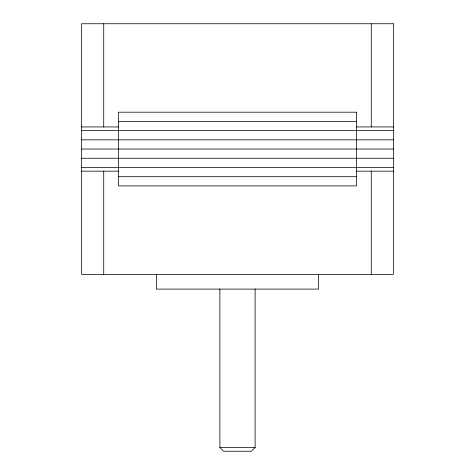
<?xml version="1.0" encoding="UTF-8"?>
<svg xmlns="http://www.w3.org/2000/svg" width="475" height="475" viewBox="0 0 475 475"><rect width="100%" height="100%" fill="white"/><g stroke="black" fill="none" stroke-linecap="round" stroke-linejoin="round"><path stroke-width="0.71" d="M255.117 288.99L255.117 447.563L251.429 451.25L223.571 451.25L219.883 447.563L219.883 288.99M118.465 121.41L356.535 121.41M81.611 126.938L118.465 126.938M356.535 126.938L393.389 126.938M81.611 130.625L393.389 130.625M81.611 139.84L393.389 139.84M81.611 149.049L393.389 149.049M81.611 158.264L393.389 158.264M81.611 167.479L393.389 167.479M81.611 171.166L118.465 171.166M356.535 171.166L393.389 171.166M118.465 176.694L356.535 176.694M219.883 447.563L255.117 447.563M371.278 23.75L371.278 126.938M371.278 171.166L371.278 274.354M318.577 274.354L318.577 289.097L156.423 289.097L156.423 274.354M103.722 23.75L103.722 126.938M103.722 171.166L103.722 274.354M393.389 23.75L81.611 23.75L81.611 274.354L393.389 274.354L393.389 23.75M356.535 112.201L118.465 112.201L118.465 185.903L356.535 185.903L356.535 112.201"/></g></svg>
